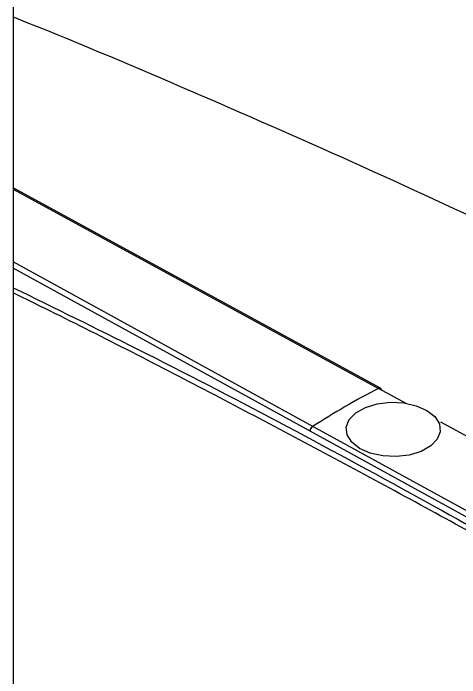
# Model space of a CAD drawing. Extents: x 11 to 120, y 2 to 94.
# Drawn here: x 19.385 to 21.033, y 77.017 to 79.468 of the extents above; entities that cross this region are included whole.
import ezdxf

# ---------------------------------------------------------------- set-up
doc = ezdxf.new("R2010")
doc.units = 0
doc.header["$MEASUREMENT"] = 0
doc.layers.add('OBJECT', color=7, linetype='CONTINUOUS')

msp = doc.modelspace()

# ---------------------------------------------------------------- linework, layer by layer
at = {"layer": 'OBJECT'}
for p, q in [((19.3855, 80.581), (19.3855, 75.2531)), ((20.7405, 78.0849), (19.3855, 78.8234)), ((19.3855, 78.8192), (20.7335, 78.0845)), ((20.4902, 77.944), (19.3855, 78.5507)), ((20.4804, 77.9262), (19.3855, 78.5275)), ((20.8349, 78.0292), (20.7335, 78.0845)), ((21.6978, 77.5594), (20.9632, 77.9594)), ((20.4805, 77.9261), (20.4804, 77.9262)), ((21.4694, 77.3835), (20.4805, 77.9261)), ((21.4725, 77.4051), (20.4902, 77.944))]:
    msp.add_line(p, q, dxfattribs=at)
at = {"layer": 'OBJECT', "flags": 128}
msp.add_lwpolyline([(20.9579, 77.9533), (20.9609, 77.9247), (20.9499, 77.8969), (20.9257, 77.872), (20.8903, 77.852), (20.8467, 77.8386), (20.7982, 77.8328), (20.7489, 77.8352), (20.7027, 77.8454), (20.6634, 77.8628), (20.6342, 77.8858), (20.6174, 77.9127), (20.6144, 77.9412), (20.6254, 77.9691), (20.6496, 77.994), (20.685, 78.014), (20.7287, 78.0274), (20.7771, 78.0332), (20.8264, 78.0308), (20.8726, 78.0205), (20.9119, 78.0032), (20.9411, 77.9801), (20.9579, 77.9533)], dxfattribs=at)
at = {"layer": 'OBJECT'}
for centre, radius, start, end in [((22.1983, 75.2661), 3.1763, 117.4627, 122.5319), ((20.7372, 78.079), 0.00666, 0.1509, 124.0628), ((20.503, 77.9255), 0.0225, 124.7852, 178.6206)]:
    msp.add_arc(centre, radius, start, end, dxfattribs=at)
for points, knots in [([(21.9202, 78.3069), (21.8769, 78.329), (21.6383, 78.4506), (21.1993, 78.6604), (20.6036, 78.9363), (20.0031, 79.1979), (19.5969, 79.3701), (19.39, 79.4516), (19.3855, 79.4533)], [0, 0, 0, 0, 0.052251, 0.288113, 0.523846, 0.759411, 0.99477, 1, 1, 1, 1]), ([(19.3855, 78.4555), (19.5381, 78.3809), (20.0373, 78.1366), (20.8333, 77.7136), (21.4763, 77.3479), (21.7723, 77.1795)], [0, 0, 0, 0, 0.191997, 0.628016, 1, 1, 1, 1]), ([(21.7792, 77.1534), (21.6244, 77.2422), (21.2711, 77.4451), (20.7205, 77.7474), (20.1221, 78.0644), (19.6775, 78.2936), (19.4303, 78.4144), (19.3855, 78.4363)], [0, 0, 0, 0, 0.193919, 0.442821, 0.68987, 0.943694, 1, 1, 1, 1]), ([(20.7418, 78.0835), (20.7414, 78.084), (20.7403, 78.0854), (20.7374, 78.086), (20.7348, 78.085), (20.7335, 78.0845)], [0, 0, 0, 0, 0.203963, 0.601982, 1, 1, 1, 1]), ([(20.4804, 77.9262), (20.4804, 77.9273), (20.4806, 77.9294), (20.4816, 77.9329), (20.4833, 77.9368), (20.4863, 77.9411), (20.4889, 77.9431), (20.4902, 77.944)], [0, 0, 0, 0, 0.179539, 0.32298, 0.500796, 0.759303, 1, 1, 1, 1])]:
    msp.add_open_spline(points, degree=3, knots=knots, dxfattribs=at)

doc.saveas('drawing.dxf')
